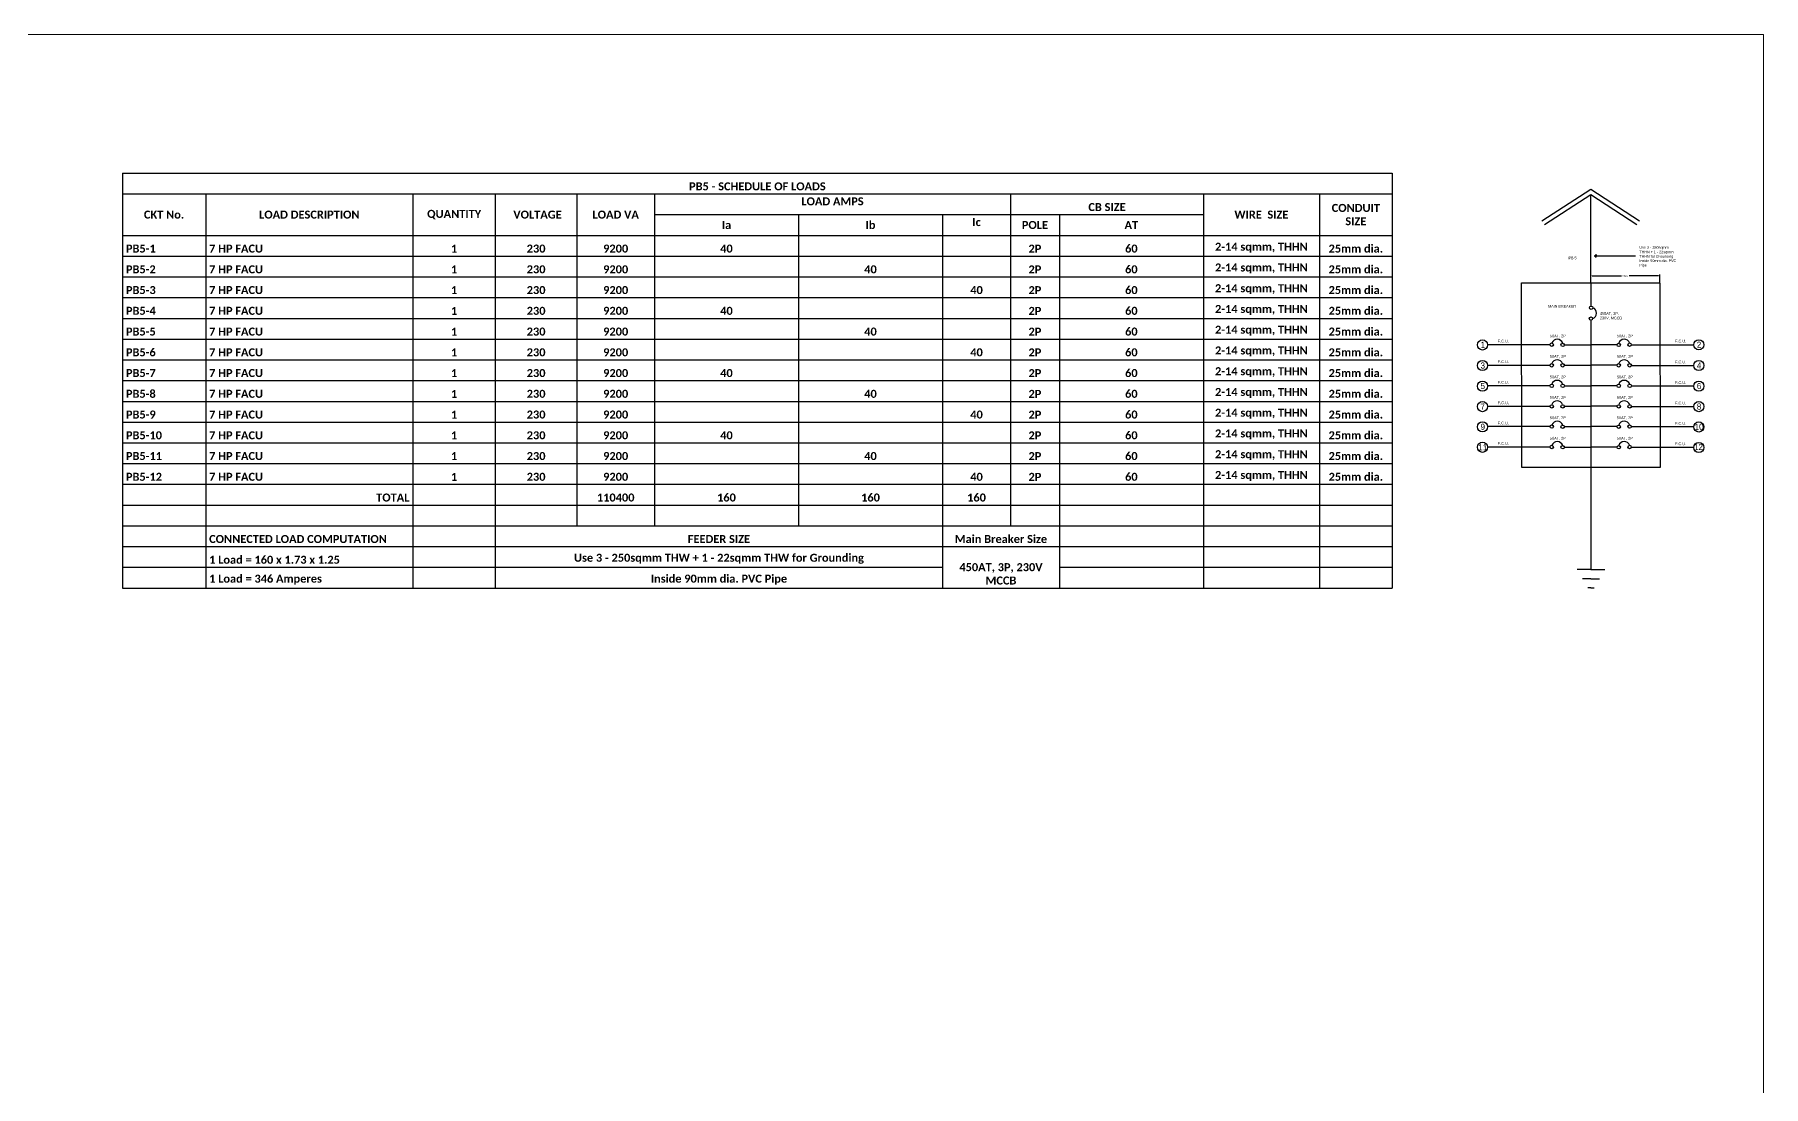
# Model space of a CAD drawing. Header units: inches. Extents: x -2 to 2474, y 1 to 287.
# Drawn here: x 1735.1 to 1960.1, y 138.2 to 275.1 of the extents above; entities that cross this region are included whole.
import ezdxf

# ---------------------------------------------------------------- set-up
doc = ezdxf.new("R2010")
doc.units = ezdxf.units.IN
doc.header["$MEASUREMENT"] = 0
doc.layers.add('PDF_BORDER', color=7, linetype='Continuous')
doc.styles.add('PDF Arial', font='arial.ttf')
doc.dimstyles.get("Standard").update_dxf_attribs({"dimtxt": 0.18, "dimasz": 0.18, "dimexe": 0.18, "dimexo": 0.0625, "dimgap": 0.09, "dimtad": 0, "dimtih": 1, "dimtoh": 1, "dimdec": 4, "dimzin": 0, "dimdsep": 46, "dimtxsty": 'Standard', "dimcen": 0.09, "dimadec": 0, "dimazin": 0, "dimtfac": 1, "dimtdec": 4, "dimtofl": 0, "dimtmove": 0, "dimatfit": 3, "dimfxl": 1, "dimtolj": 1, "dimtzin": 0, "dimarcsym": 0})

# ---------------------------------------------------------------- blocks, each defined once
blk = doc.blocks.new('*T24')
at = {"color": 0, "linetype": 'ByBlock', "lineweight": -2, "transparency": 16777216}
for p, q in [((0, 0), (165.27, 0)), ((0, 0), (0, -54)), ((165.27, 0), (165.27, -54)), ((0, -2.7), (165.27, -2.7)), ((10.83, -2.7), (10.83, -54)), ((37.8, -2.7), (37.8, -54)), ((48.53, -2.7), (48.53, -54)), ((59.15, -2.7), (59.15, -45.9)), ((69.25, -2.7), (69.25, -45.9)), ((115.6, -2.7), (115.6, -45.9)), ((140.7, -2.7), (140.7, -54)), ((155.8, -2.7), (155.8, -54)), ((69.25, -5.4), (140.7, -5.4)), ((88, -5.4), (88, -45.9)), ((106.75, -5.4), (106.75, -54)), ((121.95, -5.4), (121.95, -54)), ((0, -8.1), (165.27, -8.1)), ((0, -10.8), (165.27, -10.8)), ((0, -13.5), (165.27, -13.5)), ((0, -16.2), (165.27, -16.2)), ((0, -18.9), (165.27, -18.9)), ((0, -21.6), (165.27, -21.6)), ((0, -24.3), (165.27, -24.3)), ((0, -27), (165.27, -27)), ((0, -29.7), (165.27, -29.7)), ((0, -32.4), (165.27, -32.4)), ((0, -35.1), (165.27, -35.1)), ((0, -37.8), (165.27, -37.8)), ((0, -40.5), (165.27, -40.5)), ((0, -43.2), (165.27, -43.2)), ((0, -45.9), (165.27, -45.9)), ((0, -48.6), (165.27, -48.6)), ((0, -51.3), (106.75, -51.3)), ((121.95, -51.3), (165.27, -51.3)), ((0, -54), (165.27, -54))]:
    blk.add_line(p, q, dxfattribs=at)
at = {"color": 0, "transparency": 16777216, "char_height": 1.0417}
for s, insert, width, attachment_point in [('{\\fCalibri|b1|i0|c0;\\c0;PB5 - SCHEDULE OF LOADS', (82.64, -2.25), 164.375, 8), ('{\\fCalibri|b1|i0|c0;\\c0;LOAD AMPS', (92.42, -3.15), 45.45, 2), ('{\\fCalibri|b1|i0|c0;\\c0;CB SIZE', (128.15, -4.95), 24.2, 8), ('{\\fCalibri|b1|i0|c0;\\c0;CONDUIT SIZE', (160.54, -5.4), 8.575, 5), ('{\\fCalibri|b1|i0|c0;\\c0;CKT No.', (5.41, -5.4), 9.9292, 5), ('{\\fCalibri|b1|i0|c0;\\c0;LOAD DESCRIPTION', (24.32, -5.4), 26.075, 5), ('{\\fCalibri|b1|i0|c0;\\c0;QUANTITY', (43.17, -5.4), 9.825, 5), ('{\\fCalibri|b1|i0|c0;\\c0; VOLTAGE', (53.84, -5.4), 9.7208, 5), ('{\\fCalibri|b1|i0|c0;\\c0;LOAD VA', (64.2, -5.4), 9.2, 5), ('{\\fCalibri|b1|i0|c0;\\c0;Ia', (78.62, -6.75), 17.85, 5), ('{\\fCalibri|b1|i0|c0;\\c0;Ib', (97.37, -6.75), 17.85, 5), ('{\\fCalibri|b1|i0|c0;\\c0;Ic', (111.17, -5.85), 7.95, 2), ('{\\fCalibri|b1|i0|c0;\\c0;POLE ', (118.77, -6.75), 5.45, 5), ('{\\fCalibri|b1|i0|c0;\\c0;AT', (131.32, -6.75), 17.85, 5), ('{\\fCalibri|b1|i0|c0;\\c0;WIRE  SIZE', (148.25, -5.4), 14.2, 5), ('{\\fCalibri|b1|i0|c0;\\c0;PB5-1', (0.45, -10.35), 9.9292, 7), ('{\\fCalibri|b1|i0|c0;\\c0;7 HP FACU', (11.28, -10.35), 26.075, 7), ('{\\fCalibri|b1|i0|c0;\\c0;1', (43.17, -10.35), 9.825, 8), ('{\\fCalibri|b1|i0|c0;\\c0;230', (53.84, -10.35), 9.7208, 8), ('{\\fCalibri|b1|i0|c0;\\c0;9200', (64.2, -10.35), 9.2, 8), ('{\\fCalibri|b1|i0|c0;\\c0;40', (78.62, -10.35), 17.85, 8), ('{\\fCalibri|b1|i0|c0;\\c0;', (97.37, -10.35), 17.85, 8), ('{\\fCalibri|b1|i0|c0;\\c0;', (111.17, -10.35), 7.95, 8), ('{\\fCalibri|b1|i0|c0;\\c0;2P', (118.77, -10.35), 5.45, 8), ('{\\fCalibri|b1|i0|c0;\\c0;60', (131.32, -10.35), 17.85, 8), ('{\\fCalibri|b1|i0|c0;\\c0;2-14 sqmm, THHN ', (148.25, -10.35), 14.2, 8), ('{\\fCalibri|b1|i0|c0;\\c0;25mm dia.', (160.54, -10.35), 8.575, 8), ('{\\fCalibri|b1|i0|c0;\\c0;PB5-2', (0.45, -13.05), 9.9292, 7), ('{\\fCalibri|b1|i0|c0;\\c0;7 HP FACU', (11.28, -13.05), 26.075, 7), ('{\\fCalibri|b1|i0|c0;\\c0;1', (43.17, -13.05), 9.825, 8), ('{\\fCalibri|b1|i0|c0;\\c0;230', (53.84, -13.05), 9.7208, 8), ('{\\fCalibri|b1|i0|c0;\\c0;9200', (64.2, -13.05), 9.2, 8), ('{\\fCalibri|b1|i0|c0;\\c0;', (78.62, -13.05), 17.85, 8), ('{\\fCalibri|b1|i0|c0;\\c0;40', (97.37, -13.05), 17.85, 8), ('{\\fCalibri|b1|i0|c0;\\c0;', (111.17, -13.05), 7.95, 8), ('{\\fCalibri|b1|i0|c0;\\c0;2P', (118.77, -13.05), 5.45, 8), ('{\\fCalibri|b1|i0|c0;\\c0;60', (131.32, -13.05), 17.85, 8), ('{\\fCalibri|b1|i0|c0;\\c0;2-14 sqmm, THHN ', (148.25, -13.05), 14.2, 8), ('{\\fCalibri|b1|i0|c0;\\c0;25mm dia.', (160.54, -13.05), 8.575, 8), ('{\\fCalibri|b1|i0|c0;\\c0;PB5-3', (0.45, -15.75), 9.9292, 7), ('{\\fCalibri|b1|i0|c0;\\c0;7 HP FACU', (11.28, -15.75), 26.075, 7), ('{\\fCalibri|b1|i0|c0;\\c0;1', (43.17, -15.75), 9.825, 8), ('{\\fCalibri|b1|i0|c0;\\c0;230', (53.84, -15.75), 9.7208, 8), ('{\\fCalibri|b1|i0|c0;\\c0;9200', (64.2, -15.75), 9.2, 8), ('{\\fCalibri|b1|i0|c0;\\c0;', (78.62, -15.75), 17.85, 8), ('{\\fCalibri|b1|i0|c0;\\c0;', (97.37, -15.75), 17.85, 8), ('{\\fCalibri|b1|i0|c0;\\c0;40', (111.17, -15.75), 7.95, 8), ('{\\fCalibri|b1|i0|c0;\\c0;2P', (118.77, -15.75), 5.45, 8), ('{\\fCalibri|b1|i0|c0;\\c0;60', (131.32, -15.75), 17.85, 8), ('{\\fCalibri|b1|i0|c0;\\c0;2-14 sqmm, THHN ', (148.25, -15.75), 14.2, 8), ('{\\fCalibri|b1|i0|c0;\\c0;25mm dia.', (160.54, -15.75), 8.575, 8), ('{\\fCalibri|b1|i0|c0;\\c0;PB5-4', (0.45, -18.45), 9.9292, 7), ('{\\fCalibri|b1|i0|c0;\\c0;7 HP FACU', (11.28, -18.45), 26.075, 7), ('{\\fCalibri|b1|i0|c0;\\c0;1', (43.17, -18.45), 9.825, 8), ('{\\fCalibri|b1|i0|c0;\\c0;230', (53.84, -18.45), 9.7208, 8), ('{\\fCalibri|b1|i0|c0;\\c0;9200', (64.2, -18.45), 9.2, 8), ('{\\fCalibri|b1|i0|c0;\\c0;40', (78.62, -18.45), 17.85, 8), ('{\\fCalibri|b1|i0|c0;\\c0;2P', (118.77, -18.45), 5.45, 8), ('{\\fCalibri|b1|i0|c0;\\c0;60', (131.32, -18.45), 17.85, 8), ('{\\fCalibri|b1|i0|c0;\\c0;2-14 sqmm, THHN ', (148.25, -18.45), 14.2, 8), ('{\\fCalibri|b1|i0|c0;\\c0;25mm dia.', (160.54, -18.45), 8.575, 8), ('{\\fCalibri|b1|i0|c0;\\c0;PB5-5', (0.45, -21.15), 9.9292, 7), ('{\\fCalibri|b1|i0|c0;\\c0;7 HP FACU', (11.28, -21.15), 26.075, 7), ('{\\fCalibri|b1|i0|c0;\\c0;1', (43.17, -21.15), 9.825, 8), ('{\\fCalibri|b1|i0|c0;\\c0;230', (53.84, -21.15), 9.7208, 8), ('{\\fCalibri|b1|i0|c0;\\c0;9200', (64.2, -21.15), 9.2, 8), ('{\\fCalibri|b1|i0|c0;\\c0;40', (97.37, -21.15), 17.85, 8), ('{\\fCalibri|b1|i0|c0;\\c0;', (97.37, -18.45), 17.85, 8), ('{\\fCalibri|b1|i0|c0;\\c0;', (111.17, -18.45), 7.95, 8), ('{\\fCalibri|b1|i0|c0;\\c0;2P', (118.77, -21.15), 5.45, 8), ('{\\fCalibri|b1|i0|c0;\\c0;60', (131.32, -21.15), 17.85, 8), ('{\\fCalibri|b1|i0|c0;\\c0;2-14 sqmm, THHN ', (148.25, -21.15), 14.2, 8), ('{\\fCalibri|b1|i0|c0;\\c0;25mm dia.', (160.54, -21.15), 8.575, 8), ('{\\fCalibri|b1|i0|c0;\\c0;', (78.62, -21.15), 17.85, 8), ('{\\fCalibri|b1|i0|c0;\\c0;', (111.17, -21.15), 7.95, 8), ('{\\fCalibri|b1|i0|c0;\\c0;PB5-6', (0.45, -23.85), 9.9292, 7), ('{\\fCalibri|b1|i0|c0;\\c0;7 HP FACU', (11.28, -23.85), 26.075, 7), ('{\\fCalibri|b1|i0|c0;\\c0;1', (43.17, -23.85), 9.825, 8), ('{\\fCalibri|b1|i0|c0;\\c0;230', (53.84, -23.85), 9.7208, 8), ('{\\fCalibri|b1|i0|c0;\\c0;9200', (64.2, -23.85), 9.2, 8), ('{\\fCalibri|b1|i0|c0;\\c0;', (78.62, -23.85), 17.85, 8), ('{\\fCalibri|b1|i0|c0;\\c0;', (97.37, -23.85), 17.85, 8), ('{\\fCalibri|b1|i0|c0;\\c0;40', (111.17, -23.85), 7.95, 8), ('{\\fCalibri|b1|i0|c0;\\c0;2P', (118.77, -23.85), 5.45, 8), ('{\\fCalibri|b1|i0|c0;\\c0;60', (131.32, -23.85), 17.85, 8), ('{\\fCalibri|b1|i0|c0;\\c0;2-14 sqmm, THHN ', (148.25, -23.85), 14.2, 8), ('{\\fCalibri|b1|i0|c0;\\c0;25mm dia.', (160.54, -23.85), 8.575, 8), ('{\\fCalibri|b1|i0|c0;\\c0;PB5-7', (0.45, -26.55), 9.9292, 7), ('{\\fCalibri|b1|i0|c0;\\c0;7 HP FACU', (11.28, -26.55), 26.075, 7), ('{\\fCalibri|b1|i0|c0;\\c0;1', (43.17, -26.55), 9.825, 8), ('{\\fCalibri|b1|i0|c0;\\c0;230', (53.84, -26.55), 9.7208, 8), ('{\\fCalibri|b1|i0|c0;\\c0;9200', (64.2, -26.55), 9.2, 8), ('{\\fCalibri|b1|i0|c0;\\c0;40', (78.62, -26.55), 17.85, 8), ('{\\fCalibri|b1|i0|c0;\\c0;', (97.37, -26.55), 17.85, 8), ('{\\fCalibri|b1|i0|c0;\\c0;', (111.17, -26.55), 7.95, 8), ('{\\fCalibri|b1|i0|c0;\\c0;2P', (118.77, -26.55), 5.45, 8), ('{\\fCalibri|b1|i0|c0;\\c0;60', (131.32, -26.55), 17.85, 8), ('{\\fCalibri|b1|i0|c0;\\c0;2-14 sqmm, THHN ', (148.25, -26.55), 14.2, 8), ('{\\fCalibri|b1|i0|c0;\\c0;25mm dia.', (160.54, -26.55), 8.575, 8), ('{\\fCalibri|b1|i0|c0;\\c0;PB5-8', (0.45, -29.25), 9.9292, 7), ('{\\fCalibri|b1|i0|c0;\\c0;7 HP FACU', (11.28, -29.25), 26.075, 7), ('{\\fCalibri|b1|i0|c0;\\c0;1', (43.17, -29.25), 9.825, 8), ('{\\fCalibri|b1|i0|c0;\\c0;230', (53.84, -29.25), 9.7208, 8), ('{\\fCalibri|b1|i0|c0;\\c0;9200', (64.2, -29.25), 9.2, 8), ('{\\fCalibri|b1|i0|c0;\\c0;', (78.62, -29.25), 17.85, 8), ('{\\fCalibri|b1|i0|c0;\\c0;40', (97.37, -29.25), 17.85, 8), ('{\\fCalibri|b1|i0|c0;\\c0;', (111.17, -29.25), 7.95, 8), ('{\\fCalibri|b1|i0|c0;\\c0;2P', (118.77, -29.25), 5.45, 8), ('{\\fCalibri|b1|i0|c0;\\c0;60', (131.32, -29.25), 17.85, 8), ('{\\fCalibri|b1|i0|c0;\\c0;2-14 sqmm, THHN ', (148.25, -29.25), 14.2, 8), ('{\\fCalibri|b1|i0|c0;\\c0;25mm dia.', (160.54, -29.25), 8.575, 8), ('{\\fCalibri|b1|i0|c0;\\c0;PB5-9', (0.45, -31.95), 9.9292, 7), ('{\\fCalibri|b1|i0|c0;\\c0;7 HP FACU', (11.28, -31.95), 26.075, 7), ('{\\fCalibri|b1|i0|c0;\\c0;1', (43.17, -31.95), 9.825, 8), ('{\\fCalibri|b1|i0|c0;\\c0;230', (53.84, -31.95), 9.7208, 8), ('{\\fCalibri|b1|i0|c0;\\c0;9200', (64.2, -31.95), 9.2, 8), ('{\\fCalibri|b1|i0|c0;\\c0;40', (111.17, -31.95), 7.95, 8), ('{\\fCalibri|b1|i0|c0;\\c0;2P', (118.77, -31.95), 5.45, 8), ('{\\fCalibri|b1|i0|c0;\\c0;60', (131.32, -31.95), 17.85, 8), ('{\\fCalibri|b1|i0|c0;\\c0;2-14 sqmm, THHN ', (148.25, -31.95), 14.2, 8), ('{\\fCalibri|b1|i0|c0;\\c0;25mm dia.', (160.54, -31.95), 8.575, 8), ('{\\fCalibri|b1|i0|c0;\\c0;PB5-10', (0.45, -34.65), 9.9292, 7), ('{\\fCalibri|b1|i0|c0;\\c0;7 HP FACU', (11.28, -34.65), 26.075, 7), ('{\\fCalibri|b1|i0|c0;\\c0;1', (43.17, -34.65), 9.825, 8), ('{\\fCalibri|b1|i0|c0;\\c0;230', (53.84, -34.65), 9.7208, 8), ('{\\fCalibri|b1|i0|c0;\\c0;9200', (64.2, -34.65), 9.2, 8), ('{\\fCalibri|b1|i0|c0;\\c0;40', (78.62, -34.65), 17.85, 8), ('{\\fCalibri|b1|i0|c0;\\c0;', (78.62, -31.95), 17.85, 8), ('{\\fCalibri|b1|i0|c0;\\c0;', (97.37, -31.95), 17.85, 8), ('{\\fCalibri|b1|i0|c0;\\c0;2P', (118.77, -34.65), 5.45, 8), ('{\\fCalibri|b1|i0|c0;\\c0;60', (131.32, -34.65), 17.85, 8), ('{\\fCalibri|b1|i0|c0;\\c0;2-14 sqmm, THHN ', (148.25, -34.65), 14.2, 8), ('{\\fCalibri|b1|i0|c0;\\c0;25mm dia.', (160.54, -34.65), 8.575, 8), ('{\\fCalibri|b1|i0|c0;\\c0;', (97.37, -34.65), 17.85, 8), ('{\\fCalibri|b1|i0|c0;\\c0;', (111.17, -34.65), 7.95, 8), ('{\\fCalibri|b1|i0|c0;\\c0;PB5-11', (0.45, -37.35), 9.9292, 7), ('{\\fCalibri|b1|i0|c0;\\c0;7 HP FACU', (11.28, -37.35), 26.075, 7), ('{\\fCalibri|b1|i0|c0;\\c0;1', (43.17, -37.35), 9.825, 8), ('{\\fCalibri|b1|i0|c0;\\c0;230', (53.84, -37.35), 9.7208, 8), ('{\\fCalibri|b1|i0|c0;\\c0;9200', (64.2, -37.35), 9.2, 8), ('{\\fCalibri|b1|i0|c0;\\c0;', (78.62, -37.35), 17.85, 8), ('{\\fCalibri|b1|i0|c0;\\c0;40', (97.37, -37.35), 17.85, 8), ('{\\fCalibri|b1|i0|c0;\\c0;', (111.17, -37.35), 7.95, 8), ('{\\fCalibri|b1|i0|c0;\\c0;2P', (118.77, -37.35), 5.45, 8), ('{\\fCalibri|b1|i0|c0;\\c0;60', (131.32, -37.35), 17.85, 8), ('{\\fCalibri|b1|i0|c0;\\c0;2-14 sqmm, THHN ', (148.25, -37.35), 14.2, 8), ('{\\fCalibri|b1|i0|c0;\\c0;25mm dia.', (160.54, -37.35), 8.575, 8), ('{\\fCalibri|b1|i0|c0;\\c0;PB5-12', (0.45, -40.05), 9.9292, 7), ('{\\fCalibri|b1|i0|c0;\\c0;7 HP FACU', (11.28, -40.05), 26.075, 7), ('{\\fCalibri|b1|i0|c0;\\c0;1', (43.17, -40.05), 9.825, 8), ('{\\fCalibri|b1|i0|c0;\\c0;230', (53.84, -40.05), 9.7208, 8), ('{\\fCalibri|b1|i0|c0;\\c0;9200', (64.2, -40.05), 9.2, 8), ('{\\fCalibri|b1|i0|c0;\\c0;', (78.62, -40.05), 17.85, 8), ('{\\fCalibri|b1|i0|c0;\\c0;', (97.37, -40.05), 17.85, 8), ('{\\fCalibri|b1|i0|c0;\\c0;40', (111.17, -40.05), 7.95, 8), ('{\\fCalibri|b1|i0|c0;\\c0;2P', (118.77, -40.05), 5.45, 8), ('{\\fCalibri|b1|i0|c0;\\c0;60', (131.32, -40.05), 17.85, 8), ('{\\fCalibri|b1|i0|c0;\\c0;2-14 sqmm, THHN ', (148.25, -40.05), 14.2, 8), ('{\\fCalibri|b1|i0|c0;\\c0;25mm dia.', (160.54, -40.05), 8.575, 8), ('{\\fCalibri|b1|i0|c0;\\c0;', (0.45, -42.75), 9.9292, 7), ('{\\fCalibri|b1|i0|c0;\\c0;TOTAL', (37.35, -42.75), 26.075, 9), ('{\\fCalibri|b1|i0|c0;\\c0;110400', (64.2, -42.75), 9.2, 8), ('{\\fCalibri|b1|i0|c0;\\c0;160', (78.62, -42.75), 17.85, 8), ('{\\fCalibri|b1|i0|c0;\\c0;160', (97.37, -42.75), 17.85, 8), ('{\\fCalibri|b1|i0|c0;\\c0;160', (111.17, -42.75), 7.95, 8), ('{\\fCalibri|b1|i0|c0;\\c0;', (131.32, -42.75), 17.85, 8), ('{\\fCalibri|b1|i0|c0;\\c0;', (160.54, -42.75), 8.575, 8), ('{\\fCalibri|b1|i0|c0;\\c0;', (5.41, -45.45), 9.9292, 8), ('{\\fCalibri|b1|i0|c0;\\c0;CONNECTED LOAD COMPUTATION', (11.28, -48.15), 26.075, 7), ('{\\fCalibri|b1|i0|c0;\\c0;', (24.32, -45.45), 26.075, 8), ('{\\fCalibri|b1|i0|c0;\\c0;', (43.17, -45.45), 9.825, 8), ('{\\fCalibri|b1|i0|c0;\\c0;', (53.84, -45.45), 9.7208, 8), ('{\\fCalibri|b1|i0|c0;\\c0;', (64.2, -45.45), 9.2, 8), ('{\\fCalibri|b1|i0|c0;\\c0;FEEDER SIZE', (77.64, -48.15), 57.3208, 8), ('{\\fCalibri|b1|i0|c0;\\c0;', (78.62, -45.45), 17.85, 8), ('{\\fCalibri|b1|i0|c0;\\c0;', (97.37, -45.45), 17.85, 8), ('{\\fCalibri|b1|i0|c0;\\c0;Main Breaker Size', (114.35, -48.15), 14.3, 8), ('{\\fCalibri|b1|i0|c0;\\c0;', (111.17, -45.45), 7.95, 8), ('{\\fCalibri|b1|i0|c0;\\c0;', (118.77, -45.45), 5.45, 8), ('{\\fCalibri|b1|i0|c0;\\c0;', (131.32, -45.45), 17.85, 8), ('{\\fCalibri|b1|i0|c0;\\c0;', (148.25, -45.45), 14.2, 8), ('{\\fCalibri|b1|i0|c0;\\c0;', (160.54, -45.45), 8.575, 8), ('{\\fCalibri|b1|i0|c0;\\c0;', (0.45, -48.15), 9.9292, 7), ('{\\fCalibri|b1|i0|c0;\\c0;', (38.25, -48.15), 9.825, 7), ('{\\fCalibri|b1|i0|c0;\\c0;Use 3 - 250sqmm THW + 1 - 22sqmm THW for Grounding', (77.64, -50.85), 57.3208, 8), ('{\\fCalibri|b1|i0|c0;\\c0;', (131.32, -48.15), 17.85, 8), ('{\\fCalibri|b1|i0|c0;\\c0;', (141.15, -48.15), 14.2, 7), ('{\\fCalibri|b1|i0|c0;\\c0;', (160.54, -48.15), 8.575, 8), ('{\\fCalibri|b1|i0|c0;\\c0;', (0.45, -50.85), 9.9292, 7), ('{\\fCalibri|b1|i0|c0;\\c0;1 Load = 160 x 1.73 x 1.25', (11.28, -50.85), 26.075, 7), ('{\\fCalibri|b1|i0|c0;\\c0;', (38.25, -50.85), 9.825, 7), ('{\\fCalibri|b1|i0|c0;\\c0;450AT, 3P, 230V MCCB', (114.35, -53.55), 14.3, 8), ('{\\fCalibri|b1|i0|c0;\\c0;', (131.32, -50.85), 17.85, 8), ('{\\fCalibri|b1|i0|c0;\\c0;', (141.15, -50.85), 14.2, 7), ('{\\fCalibri|b1|i0|c0;\\c0;', (156.25, -50.85), 8.575, 7), ('{\\fCalibri|b1|i0|c0;\\c0;', (0.45, -53.55), 9.9292, 7), ('{\\fCalibri|b1|i0|c0;\\c0;1 Load = 346 Amperes', (11.28, -53.55), 26.075, 7), ('{\\fCalibri|b1|i0|c0;\\c0;', (38.25, -53.55), 9.825, 7), ('{\\fCalibri|b1|i0|c0;\\c0;Inside 90mm dia. PVC Pipe', (77.64, -53.55), 57.3208, 8), ('{\\fCalibri|b1|i0|c0;\\c0;', (131.32, -53.55), 17.85, 8), ('{\\fCalibri|b1|i0|c0;\\c0;', (141.15, -53.55), 14.2, 7), ('{\\fCalibri|b1|i0|c0;\\c0;', (156.25, -53.55), 8.575, 7)]:
    blk.add_mtext(s, dxfattribs=dict(at, insert=insert, width=width, attachment_point=attachment_point))
blk = doc.blocks.new('*D27')
at = {"color": 0, "lineweight": -2, "transparency": 16777216}
for p, q in [((1937.63, 242.87), (1937.63, 243.88)), ((1937.81, 243.7), (1941.62, 243.7)), ((1946.46, 243.7), (1942.64, 243.7)), ((1946.64, 242.87), (1946.64, 243.88))]:
    blk.add_line(p, q, dxfattribs=at)
at = {"color": 0, "transparency": 16777216}
for points in [[(1937.81, 243.73), (1937.81, 243.67), (1937.63, 243.7)], [(1946.46, 243.73), (1946.46, 243.67), (1946.64, 243.7)]]:
    blk.add_solid(points, dxfattribs=at)
at = {"layer": 'Defpoints', "color": 0, "transparency": 16777216}
for p in [(1946.64, 243.7), (1937.63, 242.8), (1946.64, 242.8)]:
    blk.add_point(p, dxfattribs=at)
at = {"color": 0, "transparency": 16777216, "insert": (1942.13, 243.7), "char_height": 0.18, "attachment_point": 5}
blk.add_mtext('\\A1;9.0082', dxfattribs=at)

msp = doc.modelspace()

# ---------------------------------------------------------------- linework, layer by layer
for p, q in [((1931.27563, 250.87695), (1937.62691, 254.99541)), ((1937.62691, 254.99541), (1943.9782, 250.87695)), ((1931.60192, 250.37376), (1937.62691, 254.28063)), ((1937.62691, 242.80483), (1937.62691, 254.28063)), ((1937.62691, 254.28063), (1943.65191, 250.37376)), ((1938.11243, 246.32014), (1938.32431, 246.48457)), ((1938.11243, 246.32014), (1938.32431, 246.15572)), ((1938.32431, 246.48457), (1938.32431, 246.32014)), ((1938.32431, 246.32014), (1943.45499, 246.32014)), ((1938.32431, 246.15572), (1938.32431, 246.32014)), ((1937.6594, 237.92211), (1937.6594, 205.48269)), ((1934.20004, 234.72562), (1937.62691, 234.72562)), ((1941.05378, 234.72562), (1937.62691, 234.72562)), ((1934.20004, 232.06717), (1937.62691, 232.06717)), ((1941.05378, 232.06717), (1937.62691, 232.06717)), ((1934.20004, 229.40872), (1937.62691, 229.40872)), ((1941.05378, 229.40872), (1937.62691, 229.40872)), ((1934.20004, 226.75027), (1937.62691, 226.75027)), ((1941.05378, 226.75027), (1937.62691, 226.75027)), ((1934.20004, 224.09183), (1937.62691, 224.09183)), ((1941.05378, 224.09183), (1937.62691, 224.09183)), ((1934.20004, 221.43338), (1937.62691, 221.43338)), ((1941.05378, 221.43338), (1937.62691, 221.43338)), ((1941.05378, 218.77493), (1937.62691, 218.77493)), ((1937.6594, 205.48269), (1935.86251, 205.48269)), ((1937.6594, 205.48269), (1939.4563, 205.48269)), ((1937.6594, 204.29523), (1936.54809, 204.29523)), ((1937.6594, 203.10777), (1937.23367, 203.10777)), ((1937.6594, 204.29523), (1938.77072, 204.29523)), ((1937.6594, 203.10777), (1938.08513, 203.10777))]:
    msp.add_line(p, q)
at = {"linetype": 'Continuous', "lineweight": -3}
msp.add_line((1937.62691, 242.80483), (1937.62691, 239.77358), dxfattribs=at)
msp.add_lwpolyline([(1946.66757, 218.77493), (1928.65123, 218.77493), (1928.61874, 242.80483), (1946.63508, 242.80483)], close=True)
for points in [[(1932.34037, 234.74332), (1927.98301, 234.74332), (1924.20606, 234.74332)], [(1942.91345, 234.74332), (1947.27081, 234.74332), (1951.04216, 234.74332)], [(1932.33376, 232.05731), (1927.9764, 232.05731), (1924.19945, 232.05731)], [(1942.92006, 232.05731), (1947.27742, 232.05731), (1951.04123, 232.05731)], [(1932.33376, 229.389), (1924.19945, 229.389)], [(1942.92006, 229.389), (1951.04152, 229.389)], [(1932.33376, 226.71412), (1924.19945, 226.71412)], [(1942.92006, 226.71412), (1951.04167, 226.71412)], [(1932.34037, 224.08328), (1927.98301, 224.08328), (1924.20606, 224.08328)], [(1942.91345, 224.08328), (1947.27081, 224.08328), (1951.04216, 224.08328)], [(1932.34037, 221.42485), (1927.98301, 221.42485), (1924.20606, 221.42485)], [(1942.91345, 221.42485), (1947.27081, 221.42485), (1951.00024, 221.42485)]]:
    msp.add_lwpolyline(points, dxfattribs=at)
for centre in [(1937.68643, 239.56161), (1937.6594, 238.14227), (1932.56054, 234.75264), (1933.97988, 234.72562), (1941.27395, 234.72562), (1942.69328, 234.75264), (1932.55393, 232.06717), (1933.9801, 232.06717), (1941.27373, 232.06717), (1942.69989, 232.06717), (1932.55393, 229.39229), (1933.9801, 229.39229), (1941.27373, 229.39229), (1942.69989, 229.39229), (1932.55393, 226.72398), (1933.9801, 226.72398), (1941.27373, 226.72398), (1942.69989, 226.72398), (1932.56054, 224.0926), (1933.97988, 224.06557), (1941.27395, 224.06557), (1942.69328, 224.0926), (1932.56054, 221.43417), (1933.97988, 221.40714), (1941.27395, 221.40714), (1942.69328, 221.43417)]:
    msp.add_circle(centre, 0.22017, dxfattribs=at)
for centre in [(1923.54659, 234.71726), (1951.70215, 234.74332), (1923.53998, 232.03125), (1951.7007, 232.03125), (1923.53998, 229.36294), (1951.7007, 229.35637), (1923.53998, 226.68806), (1951.70114, 226.68808), (1923.54659, 224.05722), (1951.7007, 224.03951), (1923.54659, 221.39879), (1951.7007, 221.38108)]:
    msp.add_circle(centre, 0.65998)
for centre, radius, start, end in [((1937.62691, 238.85282), 0.75909, 289.7501892, 68.0683026), ((1933.26933, 234.69313), 0.75909, 19.7501892, 158.0683026), ((1941.98449, 234.69313), 0.75909, 21.9316974, 160.2498108), ((1933.26372, 232.02115), 0.7591, 20.8470356, 159.1583819), ((1941.9901, 232.02115), 0.7591, 20.8416181, 159.1529644), ((1933.26372, 229.34627), 0.7591, 20.8470356, 159.1583819), ((1941.9901, 229.34627), 0.7591, 20.8416181, 159.1529644), ((1933.26372, 226.67797), 0.7591, 20.8470356, 159.1583819), ((1941.9901, 226.67797), 0.7591, 20.8416181, 159.1529644), ((1933.26933, 224.03308), 0.75909, 19.7501892, 158.0683026), ((1941.98449, 224.03308), 0.75909, 21.9316974, 160.2498108), ((1933.26933, 221.37465), 0.75909, 19.7501892, 158.0683026), ((1941.98449, 221.37465), 0.75909, 21.9316974, 160.2498108)]:
    msp.add_arc(centre, radius, start, end, dxfattribs=at)
at = {"layer": 'PDF_BORDER', "lineweight": 9}
msp.add_lwpolyline([(1960.10956, 1.32463), (1546.42024, 1.32463), (1546.42024, 275.11011), (1960.10956, 275.11011)], close=True, dxfattribs=at)

# ---------------------------------------------------------------- block references
msp.add_blockref('*T24', (1746.5143, 257.07776))

# ---------------------------------------------------------------- texts
at = {"linetype": 'Continuous', "lineweight": 5, "insert": (1943.95525, 244.82192), "char_height": 0.3460237, "width": 5.0511895, "attachment_point": 7, "style": 'PDF Arial'}
msp.add_mtext('\\pxt6;Use 3 - 250sqmm THHN + 1 - 22sqmm THHN for Grounding \\P\\ptz;Inside 90mm dia. PVC Pipe', dxfattribs=at)
at = {"linetype": 'Continuous', "lineweight": 5, "attachment_point": 9, "style": 'PDF Arial'}
for s, insert, char_height in [('PB 5', (1935.78852, 245.86339), 0.345967), ('MAIN BREAKER', (1935.7388, 239.58035), 0.3459666)]:
    msp.add_mtext(s, dxfattribs=dict(at, insert=insert, char_height=char_height))
at = {"insert": (1938.82555, 238.98805), "char_height": 0.3562297, "width": 3.4427004, "attachment_point": 1}
msp.add_mtext('450AT, 3P, 230V, MCCB', dxfattribs=at)
at = {"linetype": 'Continuous', "lineweight": -3, "char_height": 0.791982, "attachment_point": 1, "rotation": 1.9816712}
for s, width, insert in [('\\pxqc;1', 0.5490186, (1923.29148, 235.11331)), ('\\pxqc;2', 0.5490186, (1951.44703, 235.13937)), ('\\pxqc;3', 0.5490186, (1923.28487, 232.4273)), ('\\pxqc;4', 0.5490186, (1951.44558, 232.4273)), ('\\pxqc;5', 0.5490186, (1923.28487, 229.75899)), ('\\pxqc;6', 0.5490186, (1951.44558, 229.75242)), ('\\pxqc;7', 0.5490186, (1923.28487, 227.08411)), ('\\pxqc;8', 0.5490186, (1951.44602, 227.08413)), ('\\pxqc;9', 0.5490186, (1923.29148, 224.45326)), ('\\pxqc;10', 0.5490186, (1951.44558, 224.43556)), ('\\pxqc;11', 0.5490186, (1923.29148, 221.79483)), ('\\pxqc;12', 0.7919816, (1951.25098, 221.81248))]:
    msp.add_mtext_dynamic_manual_height_columns(s, width=width, gutter_width=1.96389, heights=[0], dxfattribs=dict(at, insert=insert))
at = {"linetype": 'Continuous', "lineweight": -3, "char_height": 0.35623, "style": 'PDF Arial'}
for s, insert, attachment_point in [('F.C.U.', (1926.97313, 235.03171), 9), ('50AT, 2P', (1932.31521, 235.65271), 7), ('50AT, 2P', (1941.03037, 235.65271), 7), ('F.C.U.', (1950.05653, 235.03171), 9), ('F.C.U.', (1926.97313, 232.3457), 9), ('50AT, 2P', (1932.3096, 232.98074), 7), ('50AT, 2P', (1941.03598, 232.98074), 7), ('F.C.U.', (1950.05508, 232.31964), 9), ('F.C.U.', (1926.97313, 229.67739), 9), ('50AT, 2P', (1932.3096, 230.30586), 7), ('50AT, 2P', (1941.03598, 230.30586), 7), ('F.C.U.', (1950.05508, 229.64476), 9), ('F.C.U.', (1926.97313, 227.00251), 9), ('50AT, 2P', (1932.3096, 227.63755), 7), ('50AT, 2P', (1941.03598, 227.63755), 7), ('F.C.U.', (1950.05552, 226.97647), 9), ('50AT, 2P', (1932.31521, 224.99267), 7), ('50AT, 2P', (1941.03037, 224.99267), 7), ('F.C.U.', (1926.97313, 224.37167), 9), ('F.C.U.', (1950.05508, 224.3279), 9), ('F.C.U.', (1926.97313, 221.71324), 9), ('50AT, 2P', (1932.31521, 222.33424), 7), ('50AT, 2P', (1941.03037, 222.33424), 7), ('F.C.U.', (1950.05508, 221.66947), 9)]:
    msp.add_mtext(s, dxfattribs=dict(at, insert=insert, attachment_point=attachment_point))

# ---------------------------------------------------------------- dimensions: what is measured, and where the dimension line sits
dim = msp.add_linear_dim(base=(1946.63508, 243.70017), p1=(1937.62691, 242.80483), p2=(1946.63508, 242.80483), dimstyle='Standard')
dim.commit()
dim.dimension.update_dxf_attribs({"geometry": '*D27', "text_midpoint": (1942.131, 243.70017)})

doc.saveas('drawing.dxf')
